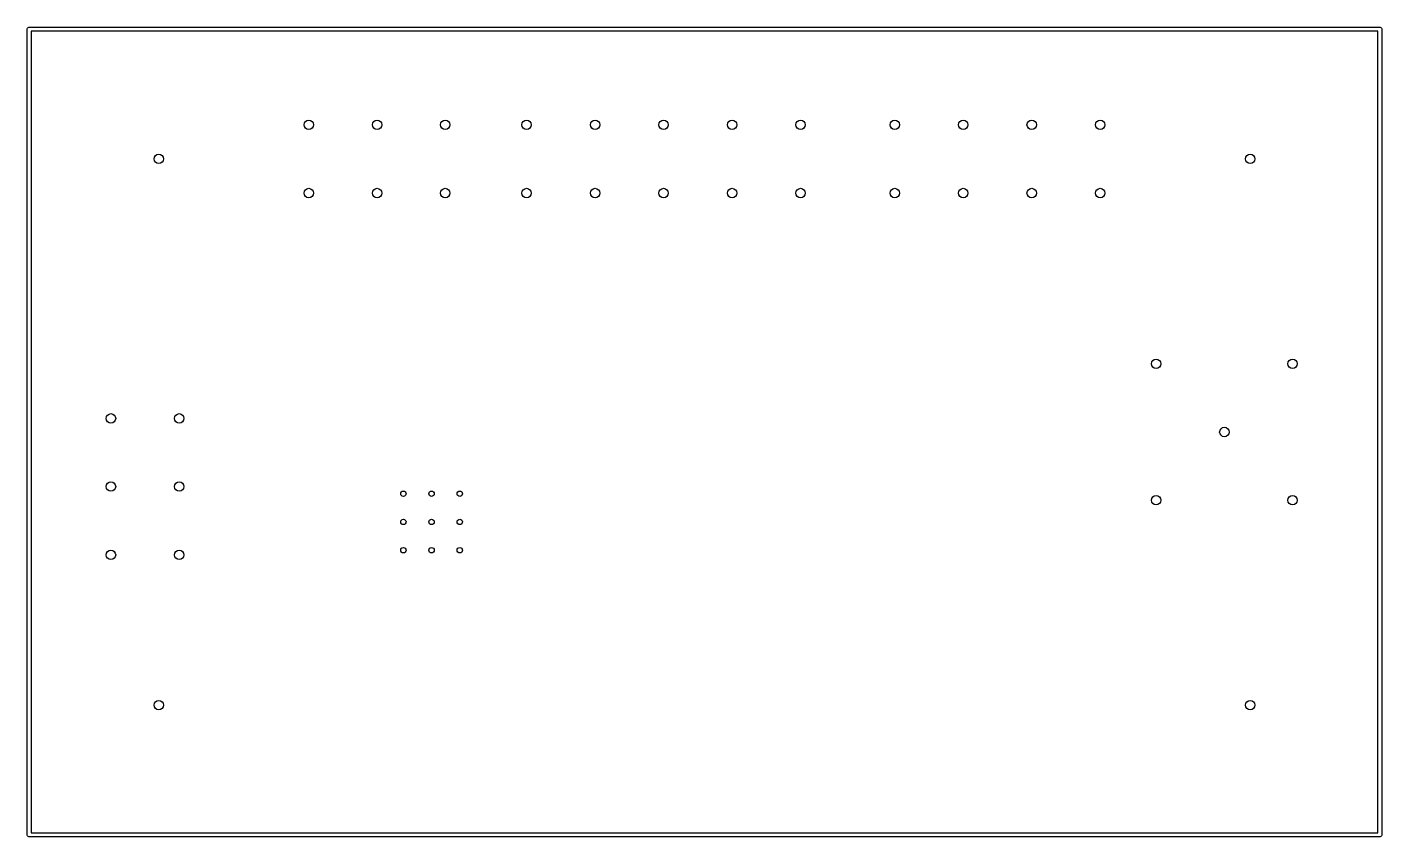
# Model space of a CAD drawing. Extents: x 5.31 to 7.29, y -5.09 to -3.91.
import ezdxf

# ---------------------------------------------------------------- set-up
doc = ezdxf.new("R2010")
doc.units = 0
doc.header["$MEASUREMENT"] = 0
doc.layers.add('BLACK', color=7, linetype='CONTINUOUS')

msp = doc.modelspace()

# ---------------------------------------------------------------- linework, layer by layer
at = {"layer": 'BLACK', "linetype": 'CONTINUOUS'}
for p, q in [((5.307, -3.91), (5.3071, -3.9094)), ((5.307, -5.09), (5.307, -3.91)), ((5.3071, -3.9094), (5.3075, -3.9084)), ((5.3075, -3.9084), (5.3084, -3.9075)), ((5.3084, -3.9075), (5.3094, -3.9071)), ((5.3094, -3.9071), (5.31, -3.907)), ((5.31, -3.907), (7.29, -3.907)), ((7.29, -3.907), (7.2906, -3.9071)), ((7.2906, -3.9071), (7.2916, -3.9075)), ((7.2916, -3.9075), (7.2925, -3.9084)), ((7.2925, -3.9084), (7.2929, -3.9094)), ((7.2929, -3.9094), (7.293, -3.91)), ((7.293, -3.91), (7.293, -5.09)), ((5.313, -3.913), (5.313, -5.087)), ((7.287, -3.913), (5.313, -3.913)), ((7.287, -5.087), (7.287, -3.913)), ((5.3071, -5.0906), (5.307, -5.09)), ((5.3075, -5.0916), (5.3071, -5.0906)), ((5.3084, -5.0925), (5.3075, -5.0916)), ((5.3094, -5.0929), (5.3084, -5.0925)), ((5.31, -5.093), (5.3094, -5.0929)), ((7.29, -5.093), (5.31, -5.093)), ((5.313, -5.087), (7.287, -5.087)), ((7.2906, -5.0929), (7.29, -5.093)), ((7.2916, -5.0925), (7.2906, -5.0929)), ((7.2925, -5.0916), (7.2916, -5.0925)), ((7.2929, -5.0906), (7.2925, -5.0916)), ((7.293, -5.09), (7.2929, -5.0906))]:
    msp.add_line(p, q, dxfattribs=at)
at = {"layer": 'BLACK'}
for centre, radius in [((5.72, -4.05), 0.00689), ((5.82, -4.05), 0.00689), ((5.92, -4.05), 0.00689), ((6.0392, -4.05), 0.00689), ((6.1396, -4.05), 0.00689), ((6.24, -4.05), 0.00689), ((6.3404, -4.05), 0.00689), ((6.4408, -4.05), 0.00689), ((6.5788, -4.05), 0.00689), ((6.6792, -4.05), 0.00689), ((6.7796, -4.05), 0.00689), ((6.88, -4.05), 0.00689), ((5.5, -4.1), 0.00689), ((7.1, -4.1), 0.00689), ((5.72, -4.15), 0.00689), ((5.82, -4.15), 0.00689), ((5.92, -4.15), 0.00689), ((6.0392, -4.15), 0.00689), ((6.1396, -4.15), 0.00689), ((6.24, -4.15), 0.00689), ((6.3404, -4.15), 0.00689), ((6.4408, -4.15), 0.00689), ((6.5788, -4.15), 0.00689), ((6.6792, -4.15), 0.00689), ((6.7796, -4.15), 0.00689), ((6.88, -4.15), 0.00689), ((6.962, -4.4), 0.00689), ((7.162, -4.4), 0.00689), ((5.43, -4.48), 0.00689), ((5.53, -4.48), 0.00689), ((7.062, -4.5), 0.00689), ((5.43, -4.58), 0.00689), ((5.53, -4.58), 0.00689), ((5.8586, -4.5904), 0.00394), ((5.8999, -4.5904), 0.00394), ((5.9413, -4.5904), 0.00394), ((6.962, -4.6), 0.00689), ((7.162, -4.6), 0.00689), ((5.8586, -4.6317), 0.00394), ((5.8999, -4.6317), 0.00394), ((5.9413, -4.6317), 0.00394), ((5.43, -4.68), 0.00689), ((5.53, -4.68), 0.00689), ((5.8586, -4.6731), 0.00394), ((5.8999, -4.6731), 0.00394), ((5.9413, -4.6731), 0.00394), ((5.5, -4.9), 0.00689), ((7.1, -4.9), 0.00689)]:
    msp.add_circle(centre, radius, dxfattribs=at)

doc.saveas('drawing.dxf')
